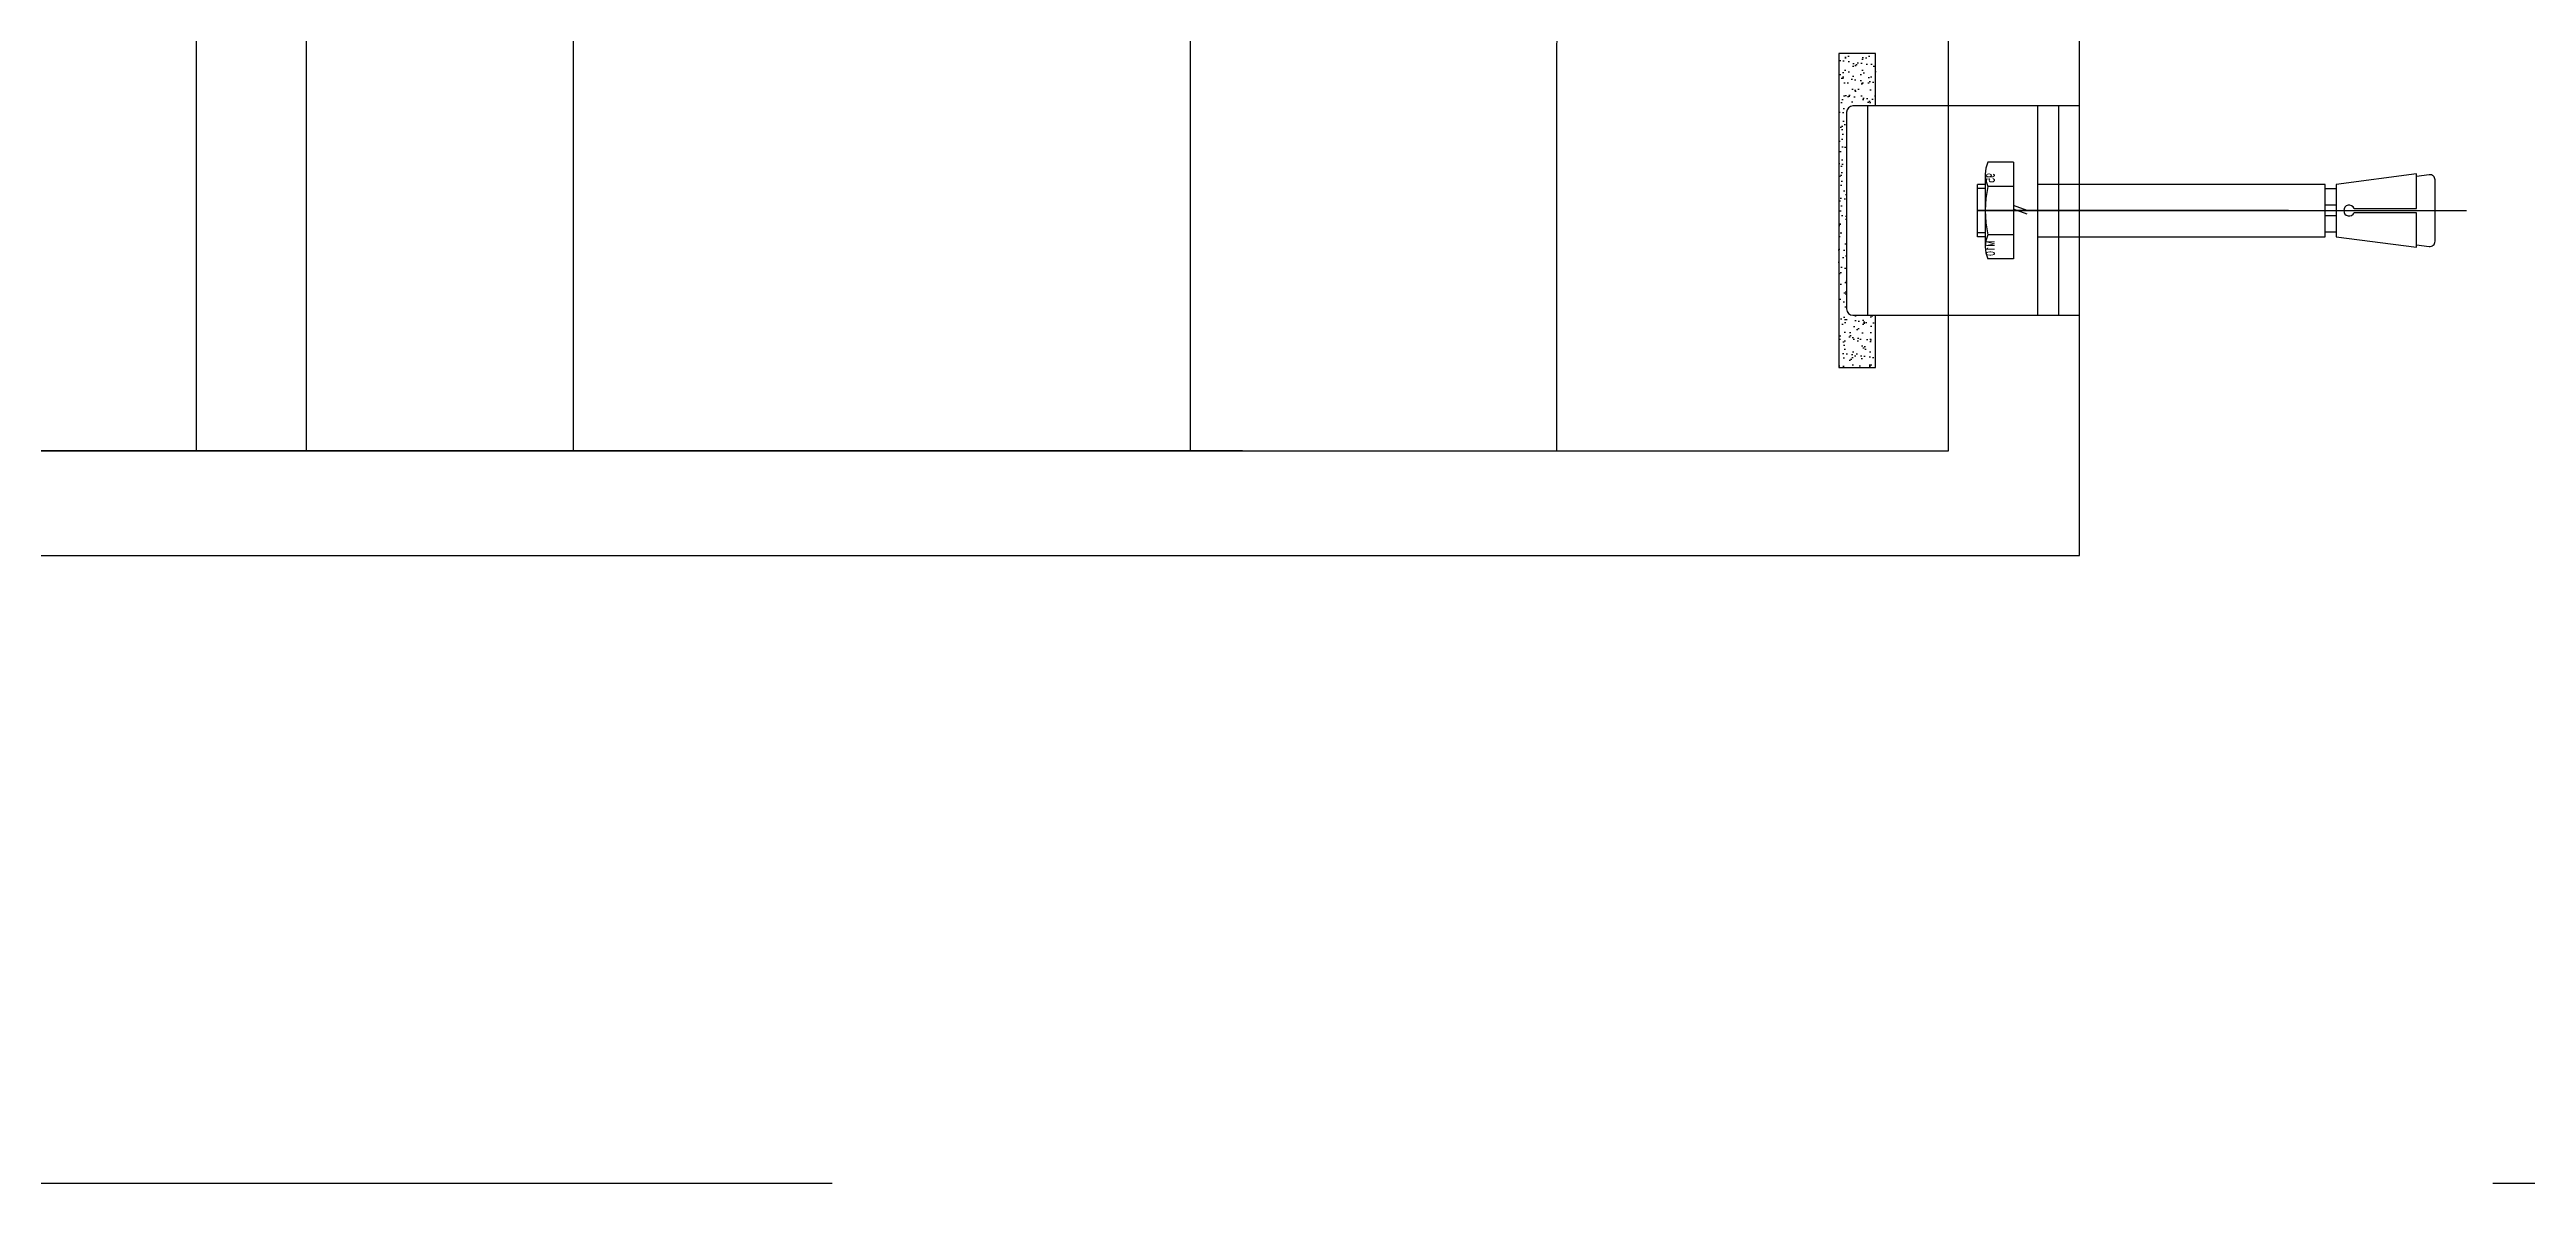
# Model space of a CAD drawing. Extents: x 296441 to 853063, y 459050 to 1117990.
# Drawn here: x 626340.4 to 626814, y 579827.2 to 580044 of the extents above; entities that cross this region are included whole.
import ezdxf
from ezdxf.enums import TextEntityAlignment as Align

# ---------------------------------------------------------------- set-up
doc = ezdxf.new("R2010")
doc.units = 0
doc.header["$LTSCALE"] = 1000
for name, pattern in [('14-GRID$0$CENTER2', [28.575, 19.05, -3.175, 3.175, -3.175]), ('CENTER', [50.8, 31.75, -6.35, 6.35, -6.35]), ('DASH', [0.35, 0.25, -0.1]), ('DOTE', [2.42, 2, -0.2, 0.02, -0.2])]:
    doc.linetypes.add(name, pattern=pattern)
for name, color, linetype in [('14-GRID$0$G-GRID', 9, '14-GRID$0$CENTER2'), ('5PJ(配件)', 13, 'Continuous'), ('8XX(虚线)', 8, 'DASH'), ('E2-E3-FL03$0$A-OVLK', 140, 'Continuous'), ('E2-E3-FL03$0$A-WALL', 1, 'Continuous'), ('E2-E3-FL03$0$A-WALL-FNSH', 6, 'Continuous'), ('E2-E3-FL03$0$E1-FL03$0$A-ROOF', 2, 'Continuous'), ('E2-E3-FL03$0$E1-FL03$0$A-WALL', 1, 'Continuous'), ('E2-E3-FL03$0$E1-FL03$0$A-WALL-FNSH', 6, 'Continuous'), ('E_OTHER', 7, 'Continuous'), ('ZT0_默认图层-----PM、LM、DY、JD', 7, 'Continuous'), ('ZT1_Dim---标注---PM、LM、DY、JD', 252, 'Continuous'), ('ZT3_型材--铝断面-------------JD', 6, 'Continuous'), ('ZT3_辅材--五金件-------------JD', 13, 'Continuous')]:
    doc.layers.add(name, color=color, linetype=linetype)
doc.styles.add('E2-E3-FL03$0$E1-FL03$0$Standard', font='')
doc.styles.add('ZT-DIMSTYLE', font='ROMANS.shx', dxfattribs={"width": 0.7, "bigfont": 'CHINESE.shx'})
doc.styles.add('ZT_文字标注', font='ROMANS.shx', dxfattribs={"width": 0.7, "bigfont": '@1chinese.shx'})
doc.styles.get('E2-E3-FL03$0$E1-FL03$0$Standard').set_extended_font_data('SimSun')
doc.dimstyles.new('ZT-DIM100', dxfattribs={"dimscale": 100, "dimtxt": 2.5, "dimasz": 1.5, "dimexe": 1, "dimexo": 1, "dimgap": 0.5, "dimtad": 1, "dimdec": 0, "dimdsep": 46, "dimtxsty": 'ZT-DIMSTYLE', "dimblk": 'ARCHTICK', "dimcen": 2.5, "dimclrd": 175, "dimclre": 175, "dimclrt": 7, "dimazin": 2, "dimtfac": 1, "dimtix": 1, "dimtmove": 2, "dimatfit": 3, "dimfxl": 0, "dimarcsym": 0})

# ---------------------------------------------------------------- blocks, each defined once
blk = doc.blocks.new('555Y')
at = {"layer": 'E2-E3-FL03$0$A-OVLK'}
for p, q in [((664094.88, 98982.43), (664094.88, 98063.43)), ((664145.88, 98931.43), (664145.88, 98063.43)), ((664263.88, 98813.43), (664263.88, 98063.43))]:
    blk.add_line(p, q, dxfattribs=at)
at = {"layer": 'E2-E3-FL03$0$A-WALL'}
for p, q in [((664433.88, 98043.43), (664433.88, 98643.43)), ((663884.02, 98043.43), (664433.88, 98043.43))]:
    blk.add_line(p, q, dxfattribs=at)
at = {"layer": 'E2-E3-FL03$0$A-WALL-FNSH'}
blk.add_line((663884.02, 98063.43), (664353.87, 98063.43), dxfattribs=at)
at = {"layer": 'E2-E3-FL03$0$E1-FL03$0$A-ROOF'}
blk.add_lwpolyline([(664073.88, 98063.43), (664073.88, 100773.43), (659333.88, 100773.43), (659333.88, 97923.43), (659443.88, 97923.43)], dxfattribs=at)
at = {"layer": 'E2-E3-FL03$0$E1-FL03$0$A-WALL'}
blk.add_line((662583.88, 98043.43), (664433.88, 98043.43), dxfattribs=at)
at = {"layer": 'E2-E3-FL03$0$E1-FL03$0$A-WALL-FNSH'}
blk.add_line((662583.88, 98063.43), (664328.88, 98063.43), dxfattribs=at)
at = {"style": 'E2-E3-FL03$0$E1-FL03$0$Standard', "text_generation_flag": 4, "flags": 9}
for tag in ['XSIZE', 'YSIZE']:
    blk.add_attdef(tag, (662673.88, 95823.43, -0.03), '', height=0.5, rotation=90, dxfattribs=at)
blk = doc.blocks.new('20180521.08271243')
at = {"layer": '8XX(虚线)', "ltscale": 25}
h = blk.add_hatch(dxfattribs=at)
h.set_pattern_fill('AR-SAND', color=256, scale=0.05, angle=360, style=0)
h.set_pattern_definition([(232.5, (-292719.11, -161804.6666), (-2.447066187, 0.080001565), [0, -1.9304, 0, -2.159, 0, -2.06375]), (262.5, (-292719.11, -161804.6666), (-3.584125503, -2.247616416), [0, -1.0414, 0, -1.7399, 0, -0.66675]), (302.5, (-292719.11, -161803.1045), (-0.007185923, -3.954961851), [0, -0.635, 0, -2.286, 0, -2.9845]), (312.5, (-292719.11, -161803.1045), (-1.114646616, -3.817782262), [0, -0.3175, 0, -1.4986, 0, -1.7145])])
edge = h.paths.add_edge_path()
edge.add_line((30, 36), (30, 29))
edge.add_line((30, 29), (20, 29))
edge.add_line((20, 29), (20, 33.3))
edge.add_arc((18.8, 33.3), 1.2, 360, 450)
edge.add_line((18.8, 34.5), (0, 34.5))
edge.add_line((0, 34.5), (0, 36))
edge.add_line((0, 36), (30, 36))
edge = h.paths.add_edge_path()
edge.add_line((-30, 29), (-30, 36))
edge.add_line((-30, 36), (0, 36))
edge.add_line((0, 36), (0, 34.5))
edge.add_line((0, 34.5), (-18.8, 34.5))
edge.add_arc((-18.8, 33.3), 1.2, 90, 180)
edge.add_line((-20, 33.3), (-20, 29))
edge.add_line((-20, 29), (-30, 29))
at = {"color": 8}
blk.add_line((-30, 36, 0.02), (-30, 29, 0.02), dxfattribs=at)
at = {"color": 1, "linetype": 'CENTER', "ltscale": 10}
blk.add_line((0, -50), (0, 9.5), dxfattribs=at)
blk.add_line((0, -50), (0, 9.5), dxfattribs=at)
at = {"layer": '5PJ(配件)'}
for p, q in [((-20, 33.3, 0.02), (-20, 30, 0.02)), ((6.2, 34.5, 0.02), (-18.8, 34.5, 0.02)), ((18.8, 34.5, 0.02), (6.2, 34.5, 0.02)), ((20, 30, 0.02), (20, 33.3, 0.02)), ((20, 30.5, 0.02), (-20, 30.5, 0.02)), ((20, -2), (-20, -2)), ((20, -6), (-20, -6))]:
    blk.add_line(p, q, dxfattribs=at)
for points in [[(-20, 30), (-20, -10), (20, -10)], [(20, -10), (20, 30)]]:
    blk.add_lwpolyline(points, dxfattribs=at)
for centre, start, end in [((-18.8, 33.3, 0.02), 90, 180), ((18.8, 33.3, 0.02), 0, 90)]:
    blk.add_arc(centre, 1.2, start, end, dxfattribs=at)
at = {"layer": '8XX(虚线)', "ltscale": 25}
for p, q in [((30, 36, 0.02), (-30, 36, 0.02)), ((30, 29, 0.02), (30, 36, 0.02)), ((-30, 29, 0.02), (-20, 29, 0.02)), ((-25, 29, 0.02), (-20, 29, 0.02)), ((20, 29, 0.02), (30, 29, 0.02))]:
    blk.add_line(p, q, dxfattribs=at)
at = {"layer": 'ZT3_辅材--五金件-------------JD'}
for p, q in [((-5, 8), (-5, 9.5)), ((-5, 9.5), (5, 9.5)), ((-4.25, 8), (-4.25, 9.5)), ((4.25, 8), (4.25, 9.5)), ((5, 8), (5, 9.5)), ((-9.24, 2.6), (-9.24, 7.5)), ((6.93, 8), (-6.93, 8)), ((-4.62, 2.6), (-4.62, 7.5)), ((4.62, 2.6), (4.62, 7.5)), ((9.24, 2.6), (9.24, 7.5)), ((9.24, 2.6), (-9.24, 2.6)), ((-0.7, 0), (0.25, 2.6)), ((0, 0), (0.94, 2.6)), ((-5, -2), (-5, -57)), ((5, -57), (5, -2)), ((-5, -59.07), (-7, -74.44)), ((-5, -57), (5, -57)), ((5, -59.07), (-5, -59.07)), ((-4.13, -59.07), (-4.13, -57)), ((-1.02, -59.07), (-1.02, -57)), ((1.02, -59.07), (1.02, -57)), ((4.13, -59.07), (4.13, -57)), ((7.01, -74.44), (5, -59.07)), ((-0.42, -74.44), (-0.42, -62.52)), ((0.42, -62.52), (0.42, -74.44)), ((-7, -74.44), (-0.42, -74.44)), ((-6.54, -74.44), (-6.85, -76.87)), ((0.42, -74.44), (7.01, -74.44)), ((6.85, -76.87), (6.54, -74.44)), ((-5.86, -78), (5.86, -78))]:
    blk.add_line(p, q, dxfattribs=at)
at = {"layer": 'ZT3_辅材--五金件-------------JD', "color": 1, "linetype": 'DOTE', "ltscale": 5}
blk.add_line((0, 9.5), (0, -84), dxfattribs=at)
at = {"layer": 'ZT3_辅材--五金件-------------JD'}
for centre, radius, start, end in [((-6.93, 2.42), 5.58, 65.5673, 114.4327), ((0, -13.58), 21.58, 77.6432, 102.3568), ((6.93, 2.42), 5.58, 65.5673, 114.4327), ((0, -61.57), 1.04, 293.5782, 246.4218), ((-5.86, -77), 1, 172.588, 270), ((5.86, -77), 1, 270, 7.412)]:
    blk.add_arc(centre, radius, start, end, dxfattribs=at)
at = {"layer": 'Defpoints', "color": 250, "style": 'ZT_文字标注', "text_generation_flag": 4, "width": 0.7}
for s, p in [('M10', (-7.23, 7.01)), ('95', (6.24, 7.01))]:
    blk.add_text(s, height=1.5, rotation=180, dxfattribs=at).set_placement(p, align=Align.MIDDLE)
blk = doc.blocks.new('_ArchTick')
at = {"color": 0, "linetype": 'ByBlock', "const_width": 0.4}
blk.add_lwpolyline([(-0.5, -0.5), (0.5, 0.5)], dxfattribs=at)
blk = doc.blocks.new('*D1390')
at = {"layer": 'Defpoints', "color": 0, "ltscale": 1000, "transparency": 16777216}
for p in [(110490.36, 901487.57), (111001.74, 901487.57), (111001.74, 901387.57)]:
    blk.add_point(p, dxfattribs=at)
at = {"layer": 'ZT1_Dim---标注---PM、LM、DY、JD', "color": 175, "linetype": 'ByBlock', "lineweight": -2, "ltscale": 1000, "transparency": 16777216}
for p, q in [((110490.36, 901487.57), (110490.36, 901637.57)), ((110901.74, 901487.57), (110390.36, 901487.57)), ((110490.36, 901387.57), (110490.36, 901487.57)), ((110901.74, 901387.57), (110390.36, 901387.57)), ((110490.36, 901387.57), (110490.36, 901237.57))]:
    blk.add_line(p, q, dxfattribs=at)
at = {"layer": 'ZT1_Dim---标注---PM、LM、DY、JD', "color": 175, "lineweight": -2, "ltscale": 1000, "transparency": 16777216, "xscale": 150, "yscale": 150, "zscale": 150}
for p, rotation in [((110490.36, 901487.57), 270), ((110490.36, 901387.57), 90)]:
    blk.add_blockref('_ArchTick', p, dxfattribs=dict(at, rotation=rotation))
at = {"layer": 'ZT1_Dim---标注---PM、LM、DY、JD', "color": 7, "ltscale": 1000, "transparency": 16777216, "insert": (110315.36, 901437.57), "char_height": 250, "attachment_point": 5, "rotation": 90, "style": 'ZT-DIMSTYLE'}
blk.add_mtext('100', dxfattribs=at)
blk = doc.blocks.new('20191028102048')
at = {"layer": 'ZT3_型材--铝断面-------------JD', "ltscale": 0.02, "elevation": -0.04}
blk.add_lwpolyline([(-25, 120), (-77, 120, 0.414214), (-85, 112), (-85, 105), (-92, 105, 0.414214), (-100, 97), (-100, 20), (-25, 20), (-25, 120)], format="xyb", dxfattribs=at)
at = {"layer": 'ZT0_默认图层-----PM、LM、DY、JD', "ltscale": 10, "rotation": 90}
blk.add_blockref('20180521.08271243', (-10, 65.95, -0.02), dxfattribs=at)
at = {"layer": 'ZT1_Dim---标注---PM、LM、DY、JD', "ltscale": 1000}
dim = blk.add_linear_dim(base=(-571.38, 120, 0), p1=(-60, 20, 0), p2=(-60, 120, 0), angle=90, dimstyle='ZT-DIM100', dxfattribs=at)
dim.commit()
dim.dimension.update_dxf_attribs({"geometry": '*D1390', "text_midpoint": (-746.38, 70, 0), "insert": (-111061.74, -901367.57)})

msp = doc.modelspace()

# ---------------------------------------------------------------- linework, layer by layer
at = {"layer": '14-GRID$0$G-GRID', "color": 8, "ltscale": 0.1}
msp.add_line((674432.54, 579827.23), (595151.01, 579827.23), dxfattribs=at)

# ---------------------------------------------------------------- block references
at = {"layer": 'E_OTHER'}
msp.add_blockref('555Y', (-37705.4, 481903.8), dxfattribs=at)
at = {"layer": 'ZT0_默认图层-----PM、LM、DY、JD', "ltscale": 1000}
msp.add_blockref('20191028102048', (626728.48, 579947.23), dxfattribs=at)

doc.saveas('drawing.dxf')
